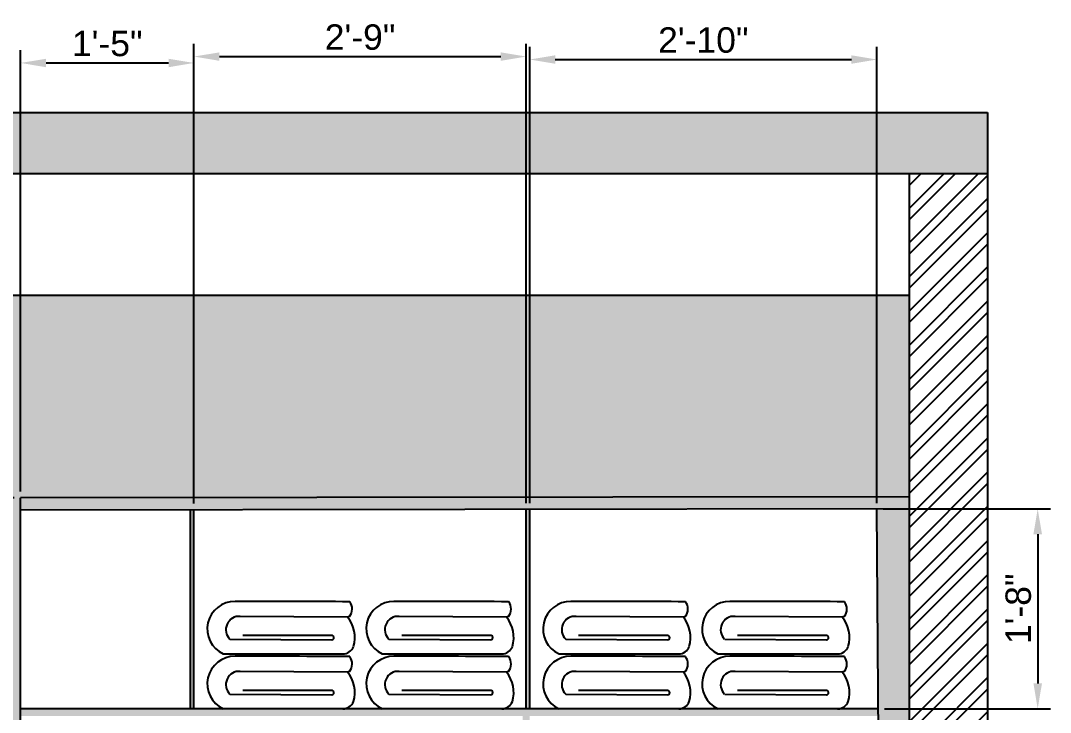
# Model space of a CAD drawing. Header units: feet. Extents: x 600 to 2744, y 411 to 1435.
# Drawn here: x 1046 to 1147.3, y 544.2 to 612.2 of the extents above; entities that cross this region are included whole.
import ezdxf

# ---------------------------------------------------------------- set-up
doc = ezdxf.new("R2010")
doc.units = ezdxf.units.FT
doc.styles.get("Standard").update_dxf_attribs({"font": 'arial.ttf'})
doc.dimstyles.new('ISO-25', dxfattribs={"dimtxt": 2.5, "dimasz": 2.5, "dimexe": 1.25, "dimexo": 0.625, "dimtad": 1, "dimdec": 0, "dimlunit": 4, "dimtxsty": 'Standard', "dimcen": 2.5, "dimadec": 0, "dimazin": 0, "dimtfac": 1, "dimtdec": 0, "dimtmove": 0, "dimatfit": 3, "dimfxl": 1, "dimarcsym": 0})

# ---------------------------------------------------------------- blocks, each defined once
blk = doc.blocks.new('*D96')
at = {"color": 0, "lineweight": -2, "transparency": 16777216}
for p, q in [((1130.84, 564.2), (1147.28, 564.2)), ((1146.03, 561.7), (1146.03, 547.02)), ((1130.96, 544.52), (1147.28, 544.52))]:
    blk.add_line(p, q, dxfattribs=at)
at = {"color": 0, "transparency": 16777216}
for points in [[(1145.61, 561.7), (1146.45, 561.7), (1146.03, 564.2)], [(1145.61, 547.02), (1146.45, 547.02), (1146.03, 544.52)]]:
    blk.add_solid(points, dxfattribs=at)
at = {"layer": 'Defpoints', "color": 0, "transparency": 16777216}
for p in [(1130.21, 564.2), (1130.34, 544.52), (1146.03, 544.52)]:
    blk.add_point(p, dxfattribs=at)
at = {"color": 0, "transparency": 16777216, "insert": (1144.13, 554.36), "char_height": 2.5, "attachment_point": 5, "rotation": 90}
blk.add_mtext('1\'-8"', dxfattribs=at)
blk = doc.blocks.new('*D97')
at = {"color": 0, "lineweight": -2, "transparency": 16777216}
for p, q in [((1045.36, 565.28), (989.09, 565.28)), ((990.34, 562.78), (990.34, 483.7)), ((1045.36, 481.2), (989.09, 481.2))]:
    blk.add_line(p, q, dxfattribs=at)
at = {"color": 0, "transparency": 16777216}
for points in [[(989.93, 562.78), (990.76, 562.78), (990.34, 565.28)], [(989.93, 483.7), (990.76, 483.7), (990.34, 481.2)]]:
    blk.add_solid(points, dxfattribs=at)
at = {"layer": 'Defpoints', "color": 0, "transparency": 16777216}
for p in [(1045.99, 565.28), (990.34, 481.2), (1045.99, 481.2)]:
    blk.add_point(p, dxfattribs=at)
at = {"color": 0, "transparency": 16777216, "insert": (988.47, 523.24), "char_height": 2.5, "attachment_point": 5, "rotation": 90}
blk.add_mtext("7'", dxfattribs=at)
blk = doc.blocks.new('*D99')
at = {"color": 0, "lineweight": -2, "transparency": 16777216}
for p, q in [((1063.04, 564.71), (1063.04, 609.95)), ((1095.72, 564.76), (1095.72, 609.95)), ((1065.54, 608.7), (1093.22, 608.7))]:
    blk.add_line(p, q, dxfattribs=at)
at = {"color": 0, "transparency": 16777216}
for points in [[(1065.54, 609.11), (1065.54, 608.28), (1063.04, 608.7)], [(1093.22, 609.11), (1093.22, 608.28), (1095.72, 608.7)]]:
    blk.add_solid(points, dxfattribs=at)
at = {"layer": 'Defpoints', "color": 0, "transparency": 16777216}
for p in [(1095.72, 608.7), (1063.04, 564.08), (1095.72, 564.14)]:
    blk.add_point(p, dxfattribs=at)
at = {"color": 0, "transparency": 16777216, "insert": (1079.38, 610.6), "char_height": 2.5, "attachment_point": 5}
blk.add_mtext('2\'-9"', dxfattribs=at)
blk = doc.blocks.new('*D100')
at = {"color": 0, "lineweight": -2, "transparency": 16777216}
for p, q in [((1096.07, 564.76), (1096.07, 609.66)), ((1130.21, 564.76), (1130.21, 609.66)), ((1098.57, 608.41), (1127.71, 608.41))]:
    blk.add_line(p, q, dxfattribs=at)
at = {"color": 0, "transparency": 16777216}
for points in [[(1098.57, 608.82), (1098.57, 607.99), (1096.07, 608.41)], [(1127.71, 608.82), (1127.71, 607.99), (1130.21, 608.41)]]:
    blk.add_solid(points, dxfattribs=at)
at = {"layer": 'Defpoints', "color": 0, "transparency": 16777216}
for p in [(1130.21, 608.41), (1096.07, 564.14), (1130.21, 564.14)]:
    blk.add_point(p, dxfattribs=at)
at = {"color": 0, "transparency": 16777216, "insert": (1113.14, 610.31), "char_height": 2.5, "attachment_point": 5}
blk.add_mtext('2\'-10"', dxfattribs=at)
blk = doc.blocks.new('*D101')
at = {"color": 0, "lineweight": -2, "transparency": 16777216}
for p, q in [((1045.99, 565.9), (1045.99, 609.32)), ((1063.04, 565.92), (1063.04, 609.32)), ((1048.49, 608.07), (1060.54, 608.07))]:
    blk.add_line(p, q, dxfattribs=at)
at = {"color": 0, "transparency": 16777216}
for points in [[(1048.49, 608.48), (1048.49, 607.65), (1045.99, 608.07)], [(1060.54, 608.48), (1060.54, 607.65), (1063.04, 608.07)]]:
    blk.add_solid(points, dxfattribs=at)
at = {"layer": 'Defpoints', "color": 0, "transparency": 16777216}
for p in [(1063.04, 608.07), (1045.99, 565.28), (1063.04, 565.3)]:
    blk.add_point(p, dxfattribs=at)
at = {"color": 0, "transparency": 16777216, "insert": (1054.51, 609.97), "char_height": 2.5, "attachment_point": 5}
blk.add_mtext('1\'-5"', dxfattribs=at)

msp = doc.modelspace()

# ---------------------------------------------------------------- hatches: boundary and pattern name
h = msp.add_hatch()
h.set_pattern_fill('AR-CONC', color=256, scale=0.04)
h.set_pattern_definition([(50, (-680.68, 25.703), (7.287387, -0.637563), [0.762, -8.382]), (355, (-680.68, 25.703), (-1.409737, 7.642274), [0.6096, -6.705623]), (100.45144, (-680.073, 25.65), (5.87765, 7.00471), [0.6476, -7.12361]), (46.1842, (-680.68, 27.735), (10.84316, -1.681693), [1.143, -12.573]), (96.63556, (-679.776, 27.595), (9.496165, 9.897045), [0.9714, -10.685424]), (351.18415, (-680.68, 27.735), (9.496165, 9.897045), [0.9144, -10.05839]), (21, (-679.664, 27.227), (6.064576, -4.090608), [0.762, -8.382]), (326, (-679.664, 27.227), (2.47208, 7.36752), [0.6096, -6.7056]), (71.45144, (-679.159, 26.886), (8.536657, 3.27691), [0.6476, -7.123598]), (37.5, (-680.68, 25.703), (0.123544, 3.3822016), [0, -6.62432, 0, -6.8072, 0, -6.731]), (7.5, (-680.68, 25.703), (2.6727865, 4.007223), [0, -3.88112, 0, -6.47192, 0, -2.5654]), (327.5, (-682.9458, 25.703), (5.423624, -0.2291498), [0, -2.54, 0, -7.9248, 0, -10.5156]), (317.5, (-683.962, 25.703), (5.925167, 1.01706), [0, -3.302, 0, -5.26288, 0, -7.4676])])
h.paths.add_polyline_path([(1141.1, 603.2), (999.27, 603.2), (999.27, 597.2), (1141.1, 597.2)])
h.paths.add_polyline_path([(1141.1, 477.2), (999.25, 477.2), (999.25, 471.2), (1141.1, 471.2)])
at = {"true_color": 0x000000}
h = msp.add_hatch(dxfattribs=at)
h.set_pattern_fill('ANSI32', color=18, scale=0.25)
h.set_pattern_definition([(45, (-680.68, 25.703), (-1.683798, 1.683798), []), (45, (-679.5576, 25.703), (-1.683798, 1.683798), [])])
h.paths.add_polyline_path([(1003.14, 597.2), (999.27, 597.2), (999.27, 580.2), (1003.15, 580.2)])
h.paths.add_polyline_path([(1003.13, 496.21), (999.25, 496.21), (999.25, 477.2), (1003.13, 477.2)])
h.paths.add_polyline_path([(1141.1, 597.2), (1133.38, 597.2), (1133.38, 477.2), (1141.1, 477.2)])
at = {"true_color": 0xbee3ab}
h = msp.add_hatch(color=9, dxfattribs=at)
h.dxf.hatch_style = 1
h.paths.add_polyline_path([(1133.38, 585.2), (1003.14, 585.2), (1003.15, 580.2), (1003.15, 580.2), (1003.13, 575.2), (1003.13, 501.21), (1003.13, 496.21), (1003.13, 481.2), (1045.99, 481.2), (1045.99, 565.28), (1133.38, 565.38)])
h.paths.add_polyline_path([(1037.66, 551.72), (1037.66, 548.47), (1037.66, 543.28), (1037.66, 538.1), (1037.66, 532.91), (1037.66, 527.72), (1034.29, 527.72), (1029.13, 527.72), (1023.98, 527.72), (1018.82, 527.72), (1013.66, 527.72), (1013.66, 532.91), (1013.66, 538.1), (1013.66, 543.28), (1013.66, 548.47), (1013.66, 551.72), (1018.82, 551.72), (1023.98, 551.72), (1029.13, 551.72), (1034.29, 551.72)], flags=16)
h.paths.add_polyline_path([(1037.66, 551.72), (1037.66, 527.72), (1013.66, 527.72), (1013.66, 551.72)], flags=0)
h.paths.add_polyline_path([(1034.29, 548.47), (1034.29, 543.28), (1034.29, 538.1), (1034.29, 532.91), (1029.13, 532.91), (1023.98, 532.91), (1018.82, 532.91), (1018.82, 538.1), (1018.82, 543.28), (1018.82, 548.47), (1023.98, 548.47), (1029.13, 548.47)], flags=0)
h.paths.add_polyline_path([(1029.13, 543.28), (1029.13, 538.1), (1023.98, 538.1), (1023.98, 543.28)], flags=0)
at = {"true_color": 0x3e8e5f}
h = msp.add_hatch(color=117, dxfattribs=at)
h.dxf.hatch_style = 1
h.paths.add_polyline_path([(1133.38, 565.38), (1045.99, 565.28), (1045.99, 564.06), (1133.38, 564.2)])
h = msp.add_hatch(color=117, dxfattribs=at)
h.dxf.hatch_style = 1
h.paths.add_polyline_path([(1133.38, 564.2), (1130.21, 564.2), (1130.74, 483.04), (1133.38, 483.04)])
h.paths.add_polyline_path([(1130.74, 483.04), (1045.99, 483.12), (1045.99, 482.12), (1130.75, 482.04)])
h.paths.add_polyline_path([(1133.38, 482.04), (1045.99, 482.12), (1045.99, 481.2), (1133.38, 481.2)])
h.paths.add_polyline_path([(1133.38, 483.04), (1130.74, 483.04), (1130.75, 482.04), (1133.38, 482.04)])
at = {"true_color": 0x884a2d}
h = msp.add_hatch(color=27, dxfattribs=at)
h.dxf.hatch_style = 1
h.paths.add_polyline_path([(1063.04, 564.08), (1062.69, 564.08), (1062.69, 544.52), (1063.04, 544.52)])
h.paths.add_polyline_path([(1130.34, 544.52), (1045.99, 544.52), (1045.99, 543.81), (1130.34, 543.81)])
h.paths.add_polyline_path([(1096.07, 564.14), (1095.72, 564.14), (1095.72, 544.52), (1096.07, 544.52)])
h.paths.add_polyline_path([(1096.07, 543.81), (1095.36, 543.81), (1095.36, 483.49), (1096.07, 483.49)])
h.paths.add_polyline_path([(1130.74, 483.53), (1045.99, 483.43), (1045.99, 483.12), (1130.74, 483.04)])

# ---------------------------------------------------------------- linework, layer by layer
at = {"color": 18, "true_color": 0x000000}
for p, q in [((999.27, 603.2), (1141.1, 603.2)), ((1141.1, 603.2), (1141.1, 471.2)), ((999.27, 597.2), (1141.1, 597.2)), ((1133.38, 597.2), (1133.38, 477.2)), ((1133.38, 585.2), (1003.14, 585.2)), ((1133.38, 565.38), (1045.99, 565.28)), ((1045.99, 481.2), (1045.99, 565.28)), ((1133.38, 564.2), (1045.99, 564.06)), ((1062.69, 544.52), (1062.69, 564.08)), ((1063.04, 544.52), (1063.04, 564.08)), ((1095.72, 544.52), (1095.72, 564.14)), ((1096.07, 544.52), (1096.07, 564.14)), ((1130.75, 482.03), (1130.21, 564.2)), ((1078.14, 553.54), (1067.6, 553.61)), ((1078.34, 553.59), (1078.14, 553.54)), ((1093.77, 553.54), (1083.23, 553.61)), ((1093.97, 553.59), (1093.77, 553.54)), ((1111.18, 553.54), (1100.63, 553.61)), ((1111.37, 553.59), (1111.18, 553.54)), ((1126.8, 553.54), (1116.26, 553.61)), ((1127, 553.59), (1126.8, 553.54)), ((1066.58, 551.37), (1076.59, 551.3)), ((1076.54, 551.73), (1067.84, 551.73)), ((1082.21, 551.37), (1092.21, 551.3)), ((1092.16, 551.73), (1083.47, 551.73)), ((1099.61, 551.37), (1109.62, 551.3)), ((1109.57, 551.73), (1100.87, 551.73)), ((1115.24, 551.37), (1125.24, 551.3)), ((1125.19, 551.73), (1116.5, 551.73)), ((1065.92, 549.93), (1077.69, 549.93)), ((1081.55, 549.93), (1093.32, 549.93)), ((1098.95, 549.93), (1110.72, 549.93)), ((1114.58, 549.93), (1126.35, 549.93)), ((1078.14, 548.14), (1067.6, 548.2)), ((1078.34, 548.19), (1078.14, 548.14)), ((1093.77, 548.14), (1083.23, 548.2)), ((1093.97, 548.19), (1093.77, 548.14)), ((1111.18, 548.14), (1100.63, 548.2)), ((1111.37, 548.19), (1111.18, 548.14)), ((1126.8, 548.14), (1116.26, 548.2)), ((1127, 548.19), (1126.8, 548.14)), ((1066.58, 545.97), (1076.59, 545.89)), ((1076.54, 546.32), (1067.84, 546.32)), ((1082.21, 545.97), (1092.21, 545.89)), ((1092.16, 546.32), (1083.47, 546.32)), ((1099.61, 545.97), (1109.62, 545.89)), ((1109.57, 546.32), (1100.87, 546.32)), ((1115.24, 545.97), (1125.24, 545.89)), ((1125.19, 546.32), (1116.5, 546.32)), ((1130.34, 544.52), (1045.99, 544.52))]:
    msp.add_line(p, q, dxfattribs=at)
for centre, radius, start, end in [((1067.06, 552.38), 2.71, 89.4543, 245.1656), ((1069.54, -556.74), 1111.83, 89.54575, 90.12668), ((1082.69, 552.38), 2.71, 89.4543, 245.1656), ((1085.17, -556.74), 1111.83, 89.54575, 90.12668), ((1100.09, 552.38), 2.71, 89.4543, 245.1656), ((1102.57, -556.74), 1111.83, 89.54575, 90.12668), ((1115.72, 552.38), 2.71, 89.4543, 245.1656), ((1118.2, -556.74), 1111.83, 89.54575, 90.12668), ((1077.39, 554.34), 1.21, 321.7528, 36.8191), ((1093.02, 554.34), 1.21, 321.7528, 36.8191), ((1110.42, 554.34), 1.21, 321.7528, 36.8191), ((1126.05, 554.34), 1.21, 321.7528, 36.8191), ((1067.49, 552.31), 1.31, 85.2319, 225.5868), ((1075.69, 551.54), 3.17, 343.4184, 39.2187), ((1083.12, 552.31), 1.31, 85.2319, 225.5868), ((1091.32, 551.54), 3.17, 343.4184, 39.2187), ((1100.52, 552.31), 1.31, 85.2319, 225.5868), ((1108.72, 551.54), 3.17, 343.4184, 39.2187), ((1116.15, 552.31), 1.31, 85.2319, 225.5868), ((1124.35, 551.54), 3.17, 343.4184, 39.2187), ((1076.59, 551.52), 0.217, 269.2533, 104.177), ((1092.22, 551.52), 0.217, 269.2533, 104.177), ((1109.62, 551.52), 0.217, 269.2533, 104.177), ((1125.25, 551.52), 0.217, 269.2533, 104.177), ((1077.69, 551.03), 1.11, 270, 338.975), ((1093.32, 551.03), 1.11, 270, 338.975), ((1110.72, 551.03), 1.11, 270, 338.975), ((1126.35, 551.03), 1.11, 270, 338.975), ((1067.06, 546.98), 2.71, 89.4543, 245.1656), ((1069.54, -562.14), 1111.83, 89.54575, 90.12668), ((1077.39, 548.93), 1.21, 321.7528, 36.8191), ((1082.69, 546.98), 2.71, 89.4543, 245.1656), ((1085.17, -562.14), 1111.83, 89.54575, 90.12668), ((1093.02, 548.93), 1.21, 321.7528, 36.8191), ((1100.09, 546.98), 2.71, 89.4543, 245.1656), ((1102.57, -562.14), 1111.83, 89.54575, 90.12668), ((1110.42, 548.93), 1.21, 321.7528, 36.8191), ((1115.72, 546.98), 2.71, 89.4543, 245.1656), ((1118.2, -562.14), 1111.83, 89.54575, 90.12668), ((1126.05, 548.93), 1.21, 321.7528, 36.8191), ((1067.49, 546.9), 1.31, 85.2319, 225.5868), ((1075.69, 546.13), 3.17, 343.4184, 39.2187), ((1083.12, 546.9), 1.31, 85.2319, 225.5868), ((1091.32, 546.13), 3.17, 343.4184, 39.2187), ((1100.52, 546.9), 1.31, 85.2319, 225.5868), ((1108.72, 546.13), 3.17, 343.4184, 39.2187), ((1116.15, 546.9), 1.31, 85.2319, 225.5868), ((1124.35, 546.13), 3.17, 343.4184, 39.2187), ((1076.59, 546.11), 0.217, 269.2533, 104.177), ((1092.22, 546.11), 0.217, 269.2533, 104.177), ((1109.62, 546.11), 0.217, 269.2533, 104.177), ((1125.25, 546.11), 0.217, 269.2533, 104.177), ((1077.69, 545.63), 1.11, 270, 338.975), ((1093.32, 545.63), 1.11, 270, 338.975), ((1110.72, 545.63), 1.11, 270, 338.975), ((1126.35, 545.63), 1.11, 270, 338.975)]:
    msp.add_arc(centre, radius, start, end, dxfattribs=at)

# ---------------------------------------------------------------- dimensions: what is measured, and where the dimension line sits
at = {"color": 242, "true_color": 0xcd2027}
for base, p1, p2, picture, middle in [((1095.72, 608.7), (1063.04, 564.08), (1095.72, 564.14), '*D99', (1079.38, 610.6)), ((1130.21, 608.41), (1096.07, 564.14), (1130.21, 564.14), '*D100', (1113.14, 610.31)), ((1063.04, 608.07), (1045.99, 565.28), (1063.04, 565.3), '*D101', (1054.51, 609.97))]:
    dim = msp.add_linear_dim(base=base, p1=p1, p2=p2, dimstyle='ISO-25', dxfattribs=at)
    dim.commit()
    dim.dimension.update_dxf_attribs({"geometry": picture, "text_midpoint": middle})
for base, p1, p2, picture, middle in [((990.34, 481.2), (1045.99, 565.28), (1045.99, 481.2), '*D97', (988.47, 523.24)), ((1146.03, 544.52), (1130.21, 564.2), (1130.34, 544.52), '*D96', (1144.13, 554.36))]:
    dim = msp.add_linear_dim(base=base, p1=p1, p2=p2, angle=90, dimstyle='ISO-25', dxfattribs=at)
    dim.commit()
    dim.dimension.update_dxf_attribs({"geometry": picture, "text_midpoint": middle})

doc.saveas('drawing.dxf')
